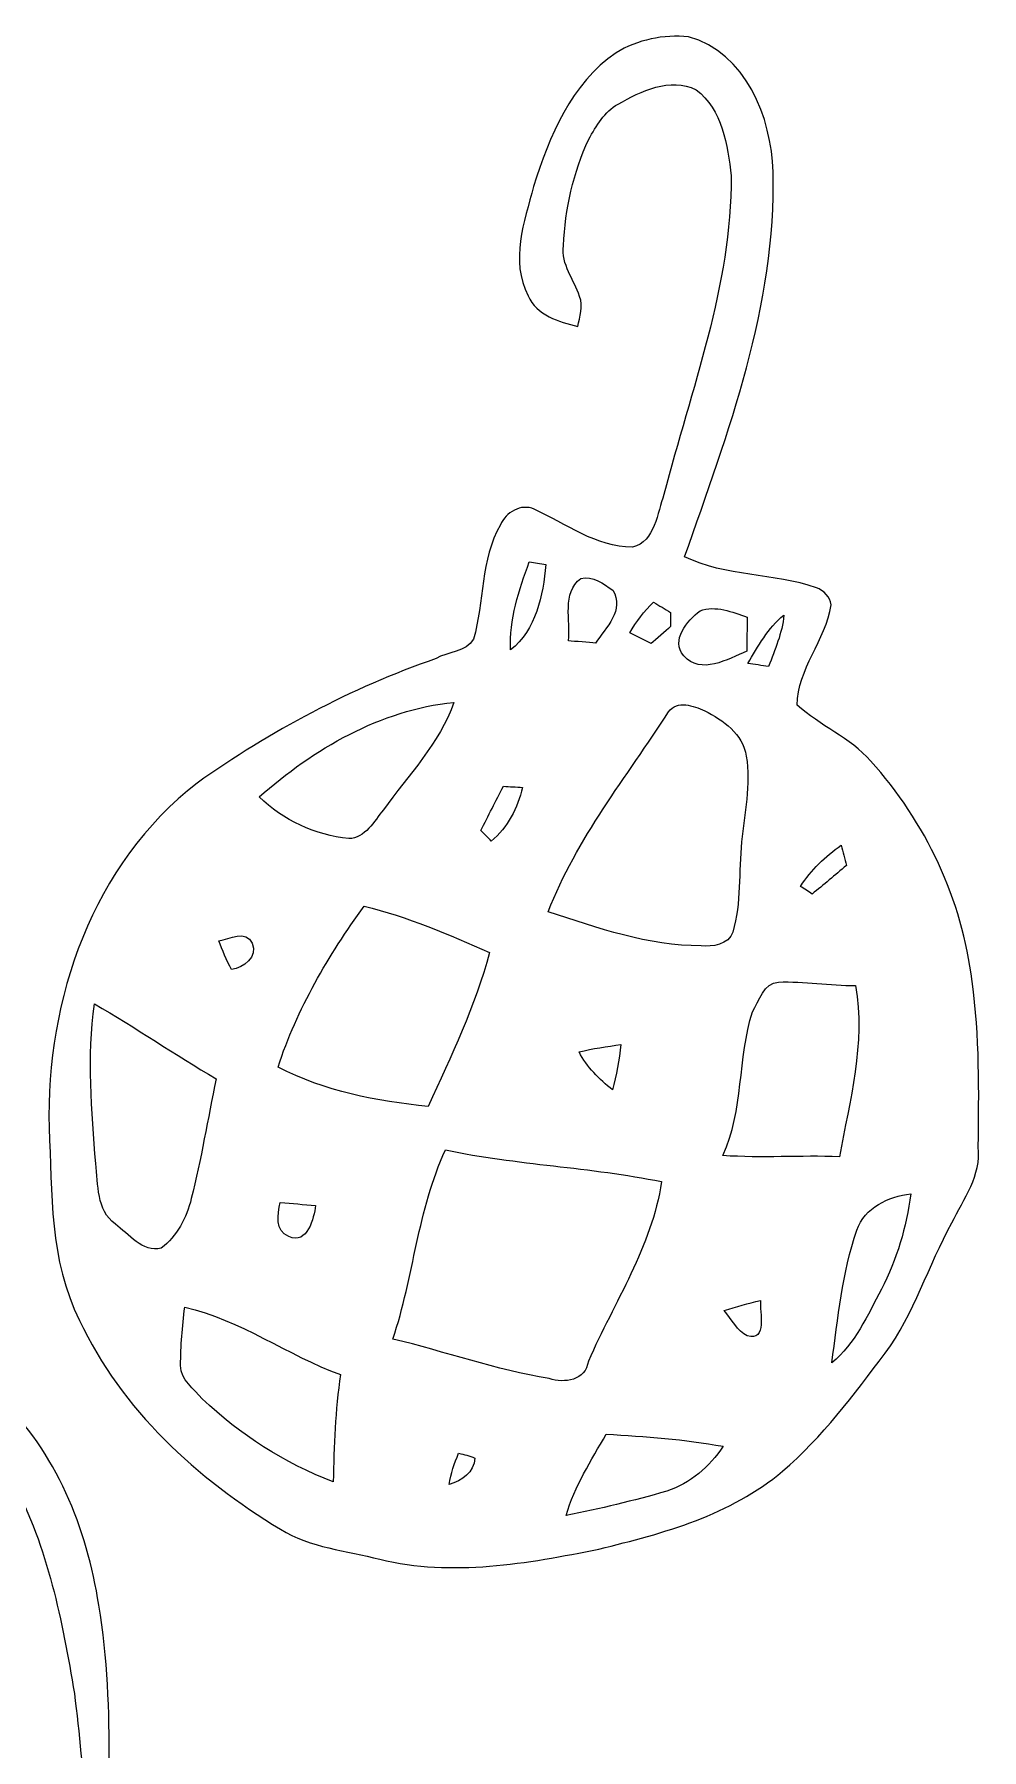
# Model space of a CAD drawing. Header units: centimetres. Extents: x -13 to 13, y -16.3 to 16.4.
# Drawn here: x 4.18 to 12.99, y -4.26 to 11.69 of the extents above; entities that cross this region are included whole.
import ezdxf

# ---------------------------------------------------------------- set-up
doc = ezdxf.new("R2010")
doc.units = ezdxf.units.CM
doc.header["$MEASUREMENT"] = 0
doc.layers.add('Layer 1', color=7, linetype='Continuous')

msp = doc.modelspace()

# ---------------------------------------------------------------- linework, layer by layer
at = {"layer": 'Layer 1', "color": 251, "lineweight": 9}
for points, knots in [([(9.59114, 11.51797), (9.79012, 11.63897), (10.03389, 11.68907), (10.26425, 11.66649), (10.26425, 11.66649), (10.79659, 11.52079), (11.03754, 10.91402), (11.05095, 10.41025), (11.05095, 10.41025), (11.08376, 9.16882), (10.63326, 7.98455), (10.22827, 6.83061), (10.22827, 6.83061), (10.61033, 6.64223), (11.05518, 6.67962), (11.45347, 6.54275), (11.45347, 6.54275), (11.51979, 6.51488), (11.58435, 6.45808), (11.5914, 6.38223), (11.5914, 6.38223), (11.5406, 6.05556), (11.27637, 5.78357), (11.27496, 5.45019), (11.27496, 5.45019), (11.48627, 5.25758), (11.76673, 5.14963), (11.95829, 4.9309), (11.95829, 4.9309), (12.46841, 4.36434), (12.81237, 3.63974), (12.90056, 2.88021), (12.90056, 2.88021), (12.97323, 2.37115), (12.96547, 1.85468), (12.95806, 1.34174), (12.95806, 1.34174), (12.99052, 1.07645), (12.82083, 0.8595), (12.71359, 0.63548), (12.71359, 0.63548), (12.49028, 0.23896), (12.36787, -0.21013), (12.09199, -0.57772), (12.09199, -0.57772), (11.8006, -0.96295), (11.50956, -1.35912), (11.13949, -1.67345), (11.13949, -1.67345), (10.65619, -2.08267), (10.03389, -2.25165), (9.43205, -2.39841), (9.43205, -2.39841), (8.76635, -2.53317), (8.06645, -2.65594), (7.3944, -2.49366), (7.3944, -2.49366), (7.08255, -2.41358), (6.74988, -2.38641), (6.47013, -2.21355), (6.47013, -2.21355), (5.69613, -1.74542), (4.98987, -1.10265), (4.60358, -0.27116), (4.60358, -0.27116), (4.32065, 0.28412), (4.34605, 0.91453), (4.31995, 1.51884), (4.31995, 1.51884), (4.28679, 2.7137), (4.72776, 3.97629), (5.69472, 4.72488), (5.69472, 4.72488), (6.37699, 5.21066), (7.12524, 5.60718), (7.91687, 5.88305), (7.91687, 5.88305), (8.02517, 5.9469), (8.19451, 5.94443), (8.26577, 6.06297), (8.26577, 6.06297), (8.36454, 6.41257), (8.32749, 6.8031), (8.51658, 7.12624), (8.51658, 7.12624), (8.56386, 7.24301), (8.70886, 7.32979), (8.83021, 7.27158), (8.83021, 7.27158), (9.12654, 7.13823), (9.40418, 6.92022), (9.74284, 6.91881), (9.74284, 6.91881), (9.95522, 6.97208), (9.97427, 7.24195), (10.03601, 7.40846), (10.03601, 7.40846), (10.28612, 8.3853), (10.66712, 9.3498), (10.66042, 10.37285), (10.66042, 10.37285), (10.62867, 10.65543), (10.57928, 10.99163), (10.33516, 11.17366), (10.33516, 11.17366), (10.09174, 11.29149), (9.82256, 11.16096), (9.6109, 11.03925), (9.6109, 11.03925), (9.48179, 10.96975), (9.40735, 10.8364), (9.33751, 10.71364), (9.33751, 10.71364), (9.19322, 10.4039), (9.11772, 10.06453), (9.1022, 9.72374), (9.1022, 9.72374), (9.07927, 9.54771), (9.19922, 9.40801), (9.25249, 9.25102), (9.25249, 9.25102), (9.28776, 9.15965), (9.25037, 9.06228), (9.2359, 8.97091), (9.2359, 8.97091), (9.05987, 9.01607), (8.85244, 9.07498), (8.77306, 9.25772), (8.77306, 9.25772), (8.60479, 9.5851), (8.73707, 9.94635), (8.82457, 10.27302), (8.82457, 10.27302), (8.96921, 10.74045), (9.17276, 11.2301), (9.59114, 11.51797), (9.59114, 11.51797), (9.59114, 11.51797), (9.59114, 11.51797), (9.59114, 11.51797)], [0, 0, 0, 0, 0.02777778, 0.02777778, 0.02777778, 0.02777778, 0.05555556, 0.05555556, 0.05555556, 0.05555556, 0.08333333, 0.08333333, 0.08333333, 0.08333333, 0.11111111, 0.11111111, 0.11111111, 0.11111111, 0.13888889, 0.13888889, 0.13888889, 0.13888889, 0.16666667, 0.16666667, 0.16666667, 0.16666667, 0.19444444, 0.19444444, 0.19444444, 0.19444444, 0.22222222, 0.22222222, 0.22222222, 0.22222222, 0.25, 0.25, 0.25, 0.25, 0.27777778, 0.27777778, 0.27777778, 0.27777778, 0.30555556, 0.30555556, 0.30555556, 0.30555556, 0.33333333, 0.33333333, 0.33333333, 0.33333333, 0.36111111, 0.36111111, 0.36111111, 0.36111111, 0.38888889, 0.38888889, 0.38888889, 0.38888889, 0.41666667, 0.41666667, 0.41666667, 0.41666667, 0.44444444, 0.44444444, 0.44444444, 0.44444444, 0.47222222, 0.47222222, 0.47222222, 0.47222222, 0.5, 0.5, 0.5, 0.5, 0.52777778, 0.52777778, 0.52777778, 0.52777778, 0.55555556, 0.55555556, 0.55555556, 0.55555556, 0.58333333, 0.58333333, 0.58333333, 0.58333333, 0.61111111, 0.61111111, 0.61111111, 0.61111111, 0.63888889, 0.63888889, 0.63888889, 0.63888889, 0.66666667, 0.66666667, 0.66666667, 0.66666667, 0.69444444, 0.69444444, 0.69444444, 0.69444444, 0.72222222, 0.72222222, 0.72222222, 0.72222222, 0.75, 0.75, 0.75, 0.75, 0.77777778, 0.77777778, 0.77777778, 0.77777778, 0.80555556, 0.80555556, 0.80555556, 0.80555556, 0.83333333, 0.83333333, 0.83333333, 0.83333333, 0.86111111, 0.86111111, 0.86111111, 0.86111111, 0.88888889, 0.88888889, 0.88888889, 0.88888889, 0.91666667, 0.91666667, 0.91666667, 0.91666667, 0.94444444, 0.94444444, 0.94444444, 0.94444444, 1, 1, 1, 1]), ([(8.78435, 6.78299), (8.68839, 6.52087), (8.5956, 6.24571), (8.60972, 5.96313), (8.60972, 5.96313), (8.84785, 6.1494), (8.9117, 6.47254), (8.93816, 6.75688), (8.93816, 6.75688), (8.88666, 6.7657), (8.8355, 6.77452), (8.78435, 6.78299), (8.78435, 6.78299), (8.78435, 6.78299), (8.78435, 6.78299), (8.78435, 6.78299)], [0, 0, 0, 0, 0.2, 0.2, 0.2, 0.2, 0.4, 0.4, 0.4, 0.4, 0.6, 0.6, 0.6, 0.6, 1, 1, 1, 1]), ([(9.26272, 6.62918), (9.08386, 6.49406), (9.17205, 6.23583), (9.14876, 6.04815), (9.14876, 6.04815), (9.21156, 6.04286), (9.33786, 6.03298), (9.40101, 6.02769), (9.40101, 6.02769), (9.49378, 6.16951), (9.67441, 6.33778), (9.56011, 6.51876), (9.56011, 6.51876), (9.47579, 6.5812), (9.37277, 6.65493), (9.26272, 6.62918), (9.26272, 6.62918), (9.26272, 6.62918), (9.26272, 6.62918), (9.26272, 6.62918)], [0, 0, 0, 0, 0.16666667, 0.16666667, 0.16666667, 0.16666667, 0.33333333, 0.33333333, 0.33333333, 0.33333333, 0.5, 0.5, 0.5, 0.5, 0.66666667, 0.66666667, 0.66666667, 0.66666667, 1, 1, 1, 1]), ([(9.71815, 6.12223), (9.78412, 6.08907), (9.8508, 6.05556), (9.91782, 6.02275), (9.91782, 6.02275), (9.96298, 6.06226), (10.05329, 6.14058), (10.09809, 6.18009), (10.09809, 6.18009), (10.09774, 6.22419), (10.09739, 6.26864), (10.09774, 6.31273), (10.09774, 6.31273), (10.04518, 6.34448), (9.99226, 6.37623), (9.94005, 6.40798), (9.94005, 6.40798), (9.85327, 6.32332), (9.77848, 6.22736), (9.71815, 6.12223), (9.71815, 6.12223), (9.71815, 6.12223), (9.71815, 6.12223), (9.71815, 6.12223)], [0, 0, 0, 0, 0.14285714, 0.14285714, 0.14285714, 0.14285714, 0.28571429, 0.28571429, 0.28571429, 0.28571429, 0.42857143, 0.42857143, 0.42857143, 0.42857143, 0.57142857, 0.57142857, 0.57142857, 0.57142857, 0.71428571, 0.71428571, 0.71428571, 0.71428571, 1, 1, 1, 1]), ([(10.3715, 6.3279), (10.25614, 6.23618), (10.09386, 6.05309), (10.22086, 5.90916), (10.22086, 5.90916), (10.37785, 5.72818), (10.62973, 5.87705), (10.80647, 5.95184), (10.80647, 5.95184), (10.80718, 6.05697), (10.80859, 6.1621), (10.81071, 6.26723), (10.81071, 6.26723), (10.67206, 6.31697), (10.51684, 6.38117), (10.3715, 6.3279), (10.3715, 6.3279), (10.3715, 6.3279), (10.3715, 6.3279), (10.3715, 6.3279)], [0, 0, 0, 0, 0.16666667, 0.16666667, 0.16666667, 0.16666667, 0.33333333, 0.33333333, 0.33333333, 0.33333333, 0.5, 0.5, 0.5, 0.5, 0.66666667, 0.66666667, 0.66666667, 0.66666667, 1, 1, 1, 1]), ([(10.81564, 5.83684), (10.87985, 5.82802), (10.94441, 5.8192), (11.00932, 5.81038), (11.00932, 5.81038), (11.06859, 5.96595), (11.13561, 6.12012), (11.15149, 6.28769), (11.15149, 6.28769), (11.00367, 6.16774), (10.91125, 5.9977), (10.81564, 5.83684), (10.81564, 5.83684), (10.81564, 5.83684), (10.81564, 5.83684), (10.81564, 5.83684)], [0, 0, 0, 0, 0.2, 0.2, 0.2, 0.2, 0.4, 0.4, 0.4, 0.4, 0.6, 0.6, 0.6, 0.6, 1, 1, 1, 1]), ([(6.27151, 4.59612), (6.498, 4.38128), (6.79433, 4.24087), (7.10548, 4.20877), (7.10548, 4.20877), (7.25859, 4.21194), (7.34184, 4.37316), (7.4272, 4.47547), (7.4272, 4.47547), (7.65828, 4.79967), (7.95108, 5.09353), (8.08303, 5.47595), (8.08303, 5.47595), (7.39723, 5.40645), (6.78092, 5.04273), (6.27151, 4.59612), (6.27151, 4.59612), (6.27151, 4.59612), (6.27151, 4.59612), (6.27151, 4.59612)], [0, 0, 0, 0, 0.16666667, 0.16666667, 0.16666667, 0.16666667, 0.33333333, 0.33333333, 0.33333333, 0.33333333, 0.5, 0.5, 0.5, 0.5, 0.66666667, 0.66666667, 0.66666667, 0.66666667, 1, 1, 1, 1]), ([(10.0794, 5.38669), (9.68676, 4.78203), (9.22391, 4.207), (8.95967, 3.52861), (8.95967, 3.52861), (9.42006, 3.37727), (9.89031, 3.209), (10.38137, 3.21323), (10.38137, 3.21323), (10.48333, 3.19912), (10.64031, 3.22205), (10.67594, 3.34023), (10.67594, 3.34023), (10.75849, 3.61257), (10.72816, 3.89938), (10.75885, 4.17878), (10.75885, 4.17878), (10.78037, 4.44336), (10.84704, 4.71006), (10.80224, 4.97641), (10.80224, 4.97641), (10.76908, 5.18279), (10.58704, 5.31014), (10.41489, 5.39833), (10.41489, 5.39833), (10.31082, 5.44314), (10.16054, 5.50311), (10.0794, 5.38669), (10.0794, 5.38669), (10.0794, 5.38669), (10.0794, 5.38669), (10.0794, 5.38669)], [0, 0, 0, 0, 0.11111111, 0.11111111, 0.11111111, 0.11111111, 0.22222222, 0.22222222, 0.22222222, 0.22222222, 0.33333333, 0.33333333, 0.33333333, 0.33333333, 0.44444444, 0.44444444, 0.44444444, 0.44444444, 0.55555556, 0.55555556, 0.55555556, 0.55555556, 0.66666667, 0.66666667, 0.66666667, 0.66666667, 0.77777778, 0.77777778, 0.77777778, 0.77777778, 1, 1, 1, 1]), ([(8.54375, 4.69595), (8.47214, 4.55943), (8.40194, 4.42185), (8.33456, 4.2832), (8.33456, 4.2832), (8.36631, 4.25075), (8.39876, 4.21794), (8.43122, 4.18478), (8.43122, 4.18478), (8.58326, 4.31178), (8.67675, 4.49346), (8.72085, 4.68467), (8.72085, 4.68467), (8.66157, 4.68855), (8.60267, 4.69243), (8.54375, 4.69595), (8.54375, 4.69595), (8.54375, 4.69595), (8.54375, 4.69595), (8.54375, 4.69595)], [0, 0, 0, 0, 0.16666667, 0.16666667, 0.16666667, 0.16666667, 0.33333333, 0.33333333, 0.33333333, 0.33333333, 0.5, 0.5, 0.5, 0.5, 0.66666667, 0.66666667, 0.66666667, 0.66666667, 1, 1, 1, 1]), ([(11.30742, 3.76497), (11.33387, 3.74698), (11.38679, 3.71135), (11.41325, 3.69336), (11.41325, 3.69336), (11.52191, 3.77944), (11.62633, 3.86975), (11.73216, 3.959), (11.73216, 3.959), (11.71664, 4.02215), (11.70076, 4.08494), (11.68418, 4.14738), (11.68418, 4.14738), (11.53707, 4.04332), (11.40337, 3.91878), (11.30742, 3.76497), (11.30742, 3.76497), (11.30742, 3.76497), (11.30742, 3.76497), (11.30742, 3.76497)], [0, 0, 0, 0, 0.16666667, 0.16666667, 0.16666667, 0.16666667, 0.33333333, 0.33333333, 0.33333333, 0.33333333, 0.5, 0.5, 0.5, 0.5, 0.66666667, 0.66666667, 0.66666667, 0.66666667, 1, 1, 1, 1]), ([(7.24871, 3.58153), (6.91604, 3.12186), (6.62394, 2.6255), (6.4479, 2.08363), (6.4479, 2.08363), (6.87935, 1.85892), (7.36407, 1.76437), (7.8449, 1.71886), (7.8449, 1.71886), (8.05833, 2.18594), (8.28094, 2.65231), (8.41499, 3.15043), (8.41499, 3.15043), (8.03681, 3.318), (7.65087, 3.48134), (7.24871, 3.58153), (7.24871, 3.58153), (7.24871, 3.58153), (7.24871, 3.58153), (7.24871, 3.58153)], [0, 0, 0, 0, 0.16666667, 0.16666667, 0.16666667, 0.16666667, 0.33333333, 0.33333333, 0.33333333, 0.33333333, 0.5, 0.5, 0.5, 0.5, 0.66666667, 0.66666667, 0.66666667, 0.66666667, 1, 1, 1, 1]), ([(5.89792, 3.25944), (5.92967, 3.17442), (5.96742, 3.07388), (6.01681, 2.99239), (6.01681, 2.99239), (6.12864, 3.0065), (6.26234, 3.11128), (6.20907, 3.23616), (6.20907, 3.23616), (6.14734, 3.36422), (5.99882, 3.27355), (5.89792, 3.25944), (5.89792, 3.25944), (5.89792, 3.25944), (5.89792, 3.25944), (5.89792, 3.25944)], [0, 0, 0, 0, 0.2, 0.2, 0.2, 0.2, 0.4, 0.4, 0.4, 0.4, 0.6, 0.6, 0.6, 0.6, 1, 1, 1, 1]), ([(11.10139, 2.87456), (10.96205, 2.86962), (10.92218, 2.69711), (10.85833, 2.59904), (10.85833, 2.59904), (10.72322, 2.16266), (10.77754, 1.68358), (10.58457, 1.26131), (10.58457, 1.26131), (10.94511, 1.23591), (11.30742, 1.26448), (11.66866, 1.25037), (11.66866, 1.25037), (11.76321, 1.77495), (11.91314, 2.30483), (11.81718, 2.84175), (11.81718, 2.84175), (11.578, 2.8414), (11.34058, 2.88303), (11.10139, 2.87456), (11.10139, 2.87456), (11.10139, 2.87456), (11.10139, 2.87456), (11.10139, 2.87456)], [0, 0, 0, 0, 0.14285714, 0.14285714, 0.14285714, 0.14285714, 0.28571429, 0.28571429, 0.28571429, 0.28571429, 0.42857143, 0.42857143, 0.42857143, 0.42857143, 0.57142857, 0.57142857, 0.57142857, 0.57142857, 0.71428571, 0.71428571, 0.71428571, 0.71428571, 1, 1, 1, 1]), ([(4.74257, 2.67207), (4.67026, 2.17959), (4.71471, 1.6797), (4.75281, 1.18617), (4.75281, 1.18617), (4.77926, 0.9932), (4.75598, 0.75472), (4.93554, 0.62419), (4.93554, 0.62419), (5.05725, 0.53177), (5.18884, 0.35855), (5.36135, 0.39877), (5.36135, 0.39877), (5.50951, 0.5106), (5.59771, 0.68346), (5.64145, 0.86091), (5.64145, 0.86091), (5.73423, 1.2285), (5.79526, 1.6035), (5.87217, 1.97463), (5.87217, 1.97463), (5.49082, 2.1997), (5.12499, 2.45017), (4.74257, 2.67207), (4.74257, 2.67207), (4.74257, 2.67207), (4.74257, 2.67207), (4.74257, 2.67207)], [0, 0, 0, 0, 0.125, 0.125, 0.125, 0.125, 0.25, 0.25, 0.25, 0.25, 0.375, 0.375, 0.375, 0.375, 0.5, 0.5, 0.5, 0.5, 0.625, 0.625, 0.625, 0.625, 0.75, 0.75, 0.75, 0.75, 1, 1, 1, 1]), ([(9.24683, 2.22545), (9.31916, 2.08293), (9.43593, 1.97216), (9.55799, 1.87162), (9.55799, 1.87162), (9.59644, 2.00955), (9.61937, 2.15172), (9.63666, 2.29354), (9.63666, 2.29354), (9.50543, 2.27519), (9.37525, 2.25614), (9.24683, 2.22545), (9.24683, 2.22545), (9.24683, 2.22545), (9.24683, 2.22545), (9.24683, 2.22545)], [0, 0, 0, 0, 0.2, 0.2, 0.2, 0.2, 0.4, 0.4, 0.4, 0.4, 0.6, 0.6, 0.6, 0.6, 1, 1, 1, 1]), ([(8.00542, 1.31387), (7.74577, 0.75684), (7.71014, 0.13383), (7.51647, -0.44508), (7.51647, -0.44508), (8.00259, -0.56079), (8.47532, -0.734), (8.9699, -0.81197), (8.9699, -0.81197), (9.11137, -0.85959), (9.30646, -0.83102), (9.33398, -0.65145), (9.33398, -0.65145), (9.57422, -0.10041), (9.92241, 0.41182), (10.01378, 1.0186), (10.01378, 1.0186), (9.3502, 1.15548), (8.66864, 1.17347), (8.00542, 1.31387), (8.00542, 1.31387), (8.00542, 1.31387), (8.00542, 1.31387), (8.00542, 1.31387)], [0, 0, 0, 0, 0.14285714, 0.14285714, 0.14285714, 0.14285714, 0.28571429, 0.28571429, 0.28571429, 0.28571429, 0.42857143, 0.42857143, 0.42857143, 0.42857143, 0.57142857, 0.57142857, 0.57142857, 0.57142857, 0.71428571, 0.71428571, 0.71428571, 0.71428571, 1, 1, 1, 1]), ([(6.46942, 0.82457), (6.44402, 0.71203), (6.41439, 0.56281), (6.5488, 0.50707), (6.5488, 0.50707), (6.72236, 0.42875), (6.78128, 0.6817), (6.7968, 0.79564), (6.7968, 0.79564), (6.68744, 0.80658), (6.57808, 0.81646), (6.46942, 0.82457), (6.46942, 0.82457), (6.46942, 0.82457), (6.46942, 0.82457), (6.46942, 0.82457)], [0, 0, 0, 0, 0.2, 0.2, 0.2, 0.2, 0.4, 0.4, 0.4, 0.4, 0.6, 0.6, 0.6, 0.6, 1, 1, 1, 1]), ([(11.82988, 0.56669), (11.69159, 0.16982), (11.65561, -0.25281), (11.59669, -0.66662), (11.59669, -0.66662), (11.8133, -0.48988), (11.92866, -0.22353), (12.05777, 0.01741), (12.05777, 0.01741), (12.20065, 0.29505), (12.29167, 0.59527), (12.33118, 0.905), (12.33118, 0.905), (12.12269, 0.87996), (11.90291, 0.77906), (11.82988, 0.56669), (11.82988, 0.56669), (11.82988, 0.56669), (11.82988, 0.56669), (11.82988, 0.56669)], [0, 0, 0, 0, 0.16666667, 0.16666667, 0.16666667, 0.16666667, 0.33333333, 0.33333333, 0.33333333, 0.33333333, 0.5, 0.5, 0.5, 0.5, 0.66666667, 0.66666667, 0.66666667, 0.66666667, 1, 1, 1, 1]), ([(5.58077, -0.1491), (5.55749, -0.32901), (5.54267, -0.51034), (5.54197, -0.69202), (5.54197, -0.69202), (5.54091, -0.82502), (5.66862, -0.90722), (5.74305, -1.00211), (5.74305, -1.00211), (6.09371, -1.33478), (6.50964, -1.59901), (6.96049, -1.77364), (6.96049, -1.77364), (6.97072, -1.44026), (6.97742, -1.10618), (7.02963, -0.77634), (7.02963, -0.77634), (6.53363, -0.59536), (6.10112, -0.26692), (5.58077, -0.1491), (5.58077, -0.1491), (5.58077, -0.1491), (5.58077, -0.1491), (5.58077, -0.1491)], [0, 0, 0, 0, 0.14285714, 0.14285714, 0.14285714, 0.14285714, 0.28571429, 0.28571429, 0.28571429, 0.28571429, 0.42857143, 0.42857143, 0.42857143, 0.42857143, 0.57142857, 0.57142857, 0.57142857, 0.57142857, 0.71428571, 0.71428571, 0.71428571, 0.71428571, 1, 1, 1, 1]), ([(10.59657, -0.18014), (10.66571, -0.2581), (10.71581, -0.37205), (10.81141, -0.41615), (10.81141, -0.41615), (10.99979, -0.46765), (10.92395, -0.19637), (10.93347, -0.08701), (10.93347, -0.08701), (10.81741, -0.11276), (10.70875, -0.14557), (10.59657, -0.18014), (10.59657, -0.18014), (10.59657, -0.18014), (10.59657, -0.18014), (10.59657, -0.18014)], [0, 0, 0, 0, 0.2, 0.2, 0.2, 0.2, 0.4, 0.4, 0.4, 0.4, 0.6, 0.6, 0.6, 0.6, 1, 1, 1, 1]), ([(2.39836, -0.41192), (2.95646, -0.29197), (3.46552, -0.62605), (3.85251, -0.988), (3.85251, -0.988), (4.38592, -1.49036), (4.67167, -2.20685), (4.78173, -2.91981), (4.78173, -2.91981), (4.94789, -3.90018), (4.84065, -4.89784), (4.88827, -5.88526), (4.88827, -5.88526), (4.90344, -5.98827), (4.99022, -6.062), (5.06537, -6.12621), (5.06537, -6.12621), (5.32078, -6.19394), (5.58889, -6.04648), (5.8443, -6.08917), (5.8443, -6.08917), (6.232, -6.28037), (6.07502, -6.77179), (6.10042, -7.11046), (6.10042, -7.11046), (6.12405, -7.27415), (6.03868, -7.51757), (6.21189, -7.62199), (6.21189, -7.62199), (6.35406, -7.70242), (6.51422, -7.74546), (6.66451, -7.80967), (6.66451, -7.80967), (7.37289, -8.07813), (7.96272, -8.60871), (8.37195, -9.23983), (8.37195, -9.23983), (8.61502, -9.59754), (8.80586, -9.98701), (9.00659, -10.36942), (9.00659, -10.36942), (9.18299, -10.6841), (9.18934, -11.0584), (9.24649, -11.40553), (9.24649, -11.40553), (9.28671, -11.57275), (9.49343, -11.50713), (9.6169, -11.51665), (9.6169, -11.51665), (9.4264, -11.7061), (9.14348, -11.85638), (9.11843, -12.15659), (9.11843, -12.15659), (9.25637, -12.2208), (9.39642, -12.28536), (9.53365, -12.35309), (9.53365, -12.35309), (9.53083, -12.38519), (9.52836, -12.41765), (9.52624, -12.45081), (9.52624, -12.45081), (9.40735, -12.49985), (9.24261, -12.52666), (9.18757, -12.66353), (9.18757, -12.66353), (9.10009, -12.92812), (9.05952, -13.20611), (8.99672, -13.47739), (8.99672, -13.47739), (9.08033, -13.51373), (9.16535, -13.5483), (9.25037, -13.58252), (9.25037, -13.58252), (9.25143, -13.63191), (9.25284, -13.68165), (9.2546, -13.73175), (9.2546, -13.73175), (9.10608, -13.77267), (8.93393, -13.7455), (8.80128, -13.83158), (8.80128, -13.83158), (8.55539, -14.1512), (8.37619, -14.52479), (8.08056, -14.80631), (8.08056, -14.80631), (7.59478, -15.34006), (6.97495, -15.74223), (6.29727, -15.98776), (6.29727, -15.98776), (5.47141, -16.32431), (4.55701, -16.28198), (3.68424, -16.24564), (3.68424, -16.24564), (3.15261, -16.18461), (2.69435, -15.86746), (2.32745, -15.49563), (2.32745, -15.49563), (1.93763, -15.13227), (1.65154, -14.67684), (1.37142, -14.22846), (1.37142, -14.22846), (1.21867, -13.94659), (1.02887, -13.67213), (0.98866, -13.34581), (0.98866, -13.34581), (0.92551, -13.08228), (0.91493, -12.78842), (0.74101, -12.56652), (0.74101, -12.56652), (0.63517, -12.45857), (0.49583, -12.39966), (0.36177, -12.33616), (0.36177, -12.33616), (0.36706, -12.29876), (0.37271, -12.26137), (0.37835, -12.22468), (0.37835, -12.22468), (0.5057, -12.22397), (0.63447, -12.22609), (0.76217, -12.21903), (0.76217, -12.21903), (0.71067, -11.91177), (0.61189, -11.61508), (0.54557, -11.31169), (0.54557, -11.31169), (0.54063, -10.96632), (0.58085, -10.61778), (0.51699, -10.27558), (0.51699, -10.27558), (0.62283, -10.19621), (0.75512, -10.126), (0.77346, -9.97713), (0.77346, -9.97713), (1.01582, -9.19996), (1.53406, -8.54803), (2.1119, -7.98993), (2.1119, -7.98993), (2.43187, -7.6742), (2.89014, -7.53626), (3.19282, -7.20218), (3.19282, -7.20218), (3.31876, -6.94324), (3.16636, -6.64091), (3.14626, -6.36998), (3.14626, -6.36998), (3.53325, -6.14597), (3.99327, -6.1636), (4.42118, -6.09658), (4.42118, -6.09658), (4.49492, -6.08529), (4.58206, -6.05742), (4.61134, -5.98087), (4.61134, -5.98087), (4.71294, -5.2365), (4.64521, -4.48332), (4.55454, -3.74179), (4.55454, -3.74179), (4.44236, -3.06763), (4.30866, -2.38147), (3.9841, -1.77258), (3.9841, -1.77258), (3.75444, -1.37182), (3.444, -0.994), (3.01291, -0.80174), (3.01291, -0.80174), (2.86791, -0.74388), (2.68129, -0.60665), (2.52712, -0.7153), (2.52712, -0.7153), (2.13942, -1.121), (2.06357, -1.71896), (2.02794, -2.25483), (2.02794, -2.25483), (2.0798, -2.79422), (2.3726, -3.26236), (2.56487, -3.75766), (2.56487, -3.75766), (2.45833, -3.77318), (2.35003, -3.80282), (2.24278, -3.79329), (2.24278, -3.79329), (2.05581, -3.70898), (1.89707, -3.54105), (1.8646, -3.33397), (1.8646, -3.33397), (1.73619, -2.60655), (1.60955, -1.83502), (1.83145, -1.11359), (1.83145, -1.11359), (1.94645, -0.83842), (2.09991, -0.52198), (2.39836, -0.41192), (2.39836, -0.41192), (2.39836, -0.41192), (2.39836, -0.41192), (2.39836, -0.41192)], [0, 0, 0, 0, 0.02, 0.02, 0.02, 0.02, 0.04, 0.04, 0.04, 0.04, 0.06, 0.06, 0.06, 0.06, 0.08, 0.08, 0.08, 0.08, 0.1, 0.1, 0.1, 0.1, 0.12, 0.12, 0.12, 0.12, 0.14, 0.14, 0.14, 0.14, 0.16, 0.16, 0.16, 0.16, 0.18, 0.18, 0.18, 0.18, 0.2, 0.2, 0.2, 0.2, 0.22, 0.22, 0.22, 0.22, 0.24, 0.24, 0.24, 0.24, 0.26, 0.26, 0.26, 0.26, 0.28, 0.28, 0.28, 0.28, 0.3, 0.3, 0.3, 0.3, 0.32, 0.32, 0.32, 0.32, 0.34, 0.34, 0.34, 0.34, 0.36, 0.36, 0.36, 0.36, 0.38, 0.38, 0.38, 0.38, 0.4, 0.4, 0.4, 0.4, 0.42, 0.42, 0.42, 0.42, 0.44, 0.44, 0.44, 0.44, 0.46, 0.46, 0.46, 0.46, 0.48, 0.48, 0.48, 0.48, 0.5, 0.5, 0.5, 0.5, 0.52, 0.52, 0.52, 0.52, 0.54, 0.54, 0.54, 0.54, 0.56, 0.56, 0.56, 0.56, 0.58, 0.58, 0.58, 0.58, 0.6, 0.6, 0.6, 0.6, 0.62, 0.62, 0.62, 0.62, 0.64, 0.64, 0.64, 0.64, 0.66, 0.66, 0.66, 0.66, 0.68, 0.68, 0.68, 0.68, 0.7, 0.7, 0.7, 0.7, 0.72, 0.72, 0.72, 0.72, 0.74, 0.74, 0.74, 0.74, 0.76, 0.76, 0.76, 0.76, 0.78, 0.78, 0.78, 0.78, 0.8, 0.8, 0.8, 0.8, 0.82, 0.82, 0.82, 0.82, 0.84, 0.84, 0.84, 0.84, 0.86, 0.86, 0.86, 0.86, 0.88, 0.88, 0.88, 0.88, 0.9, 0.9, 0.9, 0.9, 0.92, 0.92, 0.92, 0.92, 0.94, 0.94, 0.94, 0.94, 0.96, 0.96, 0.96, 0.96, 1, 1, 1, 1]), ([(9.49908, -1.33055), (9.35972, -1.57432), (9.20451, -1.81421), (9.12584, -2.0862), (9.12584, -2.0862), (9.44122, -2.02552), (9.75307, -1.94791), (10.06211, -1.86007), (10.06211, -1.86007), (10.28013, -1.78704), (10.46181, -1.63429), (10.58563, -1.44273), (10.58563, -1.44273), (10.22686, -1.37817), (9.86244, -1.3496), (9.49908, -1.33055), (9.49908, -1.33055), (9.49908, -1.33055), (9.49908, -1.33055), (9.49908, -1.33055)], [0, 0, 0, 0, 0.16666667, 0.16666667, 0.16666667, 0.16666667, 0.33333333, 0.33333333, 0.33333333, 0.33333333, 0.5, 0.5, 0.5, 0.5, 0.66666667, 0.66666667, 0.66666667, 0.66666667, 1, 1, 1, 1]), ([(8.12712, -1.50764), (8.08656, -1.60148), (8.05727, -1.69391), (8.03928, -1.79763), (8.03928, -1.79763), (8.15746, -1.76164), (8.27141, -1.68862), (8.27775, -1.55245), (8.27775, -1.55245), (8.22872, -1.53234), (8.17828, -1.51717), (8.12712, -1.50764)], [0, 0, 0, 0, 0.25, 0.25, 0.25, 0.25, 0.5, 0.5, 0.5, 0.5, 1, 1, 1, 1])]:
    msp.add_open_spline(points, degree=3, knots=knots, dxfattribs=at)

doc.saveas('drawing.dxf')
